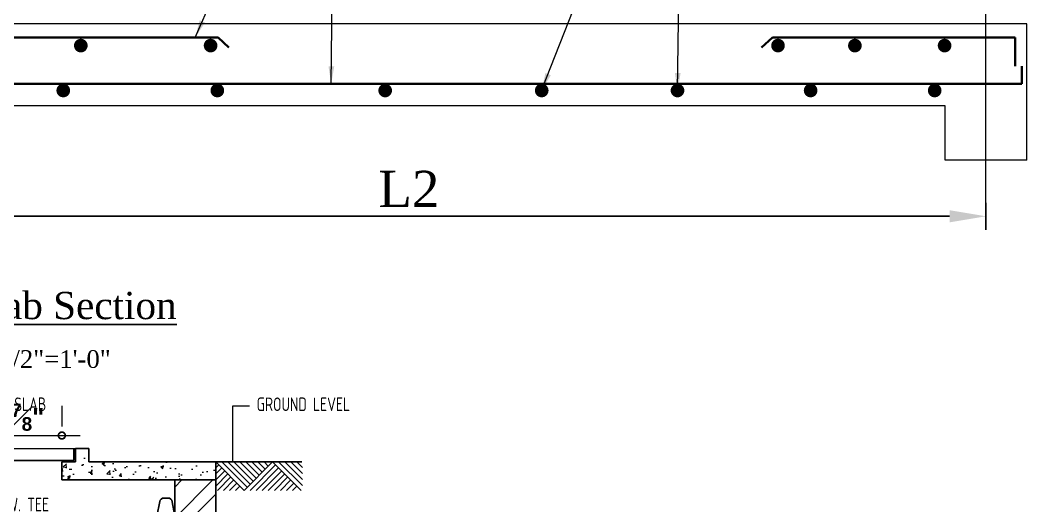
# Model space of a CAD drawing. Header units: inches. Extents: x 45643 to 70559, y -8725 to 1713.
# Drawn here: x 69312.2 to 69755.2, y -4605.4 to -4391.7 of the extents above; entities that cross this region are included whole.
import ezdxf
from ezdxf.enums import TextEntityAlignment as Align

# ---------------------------------------------------------------- set-up
doc = ezdxf.new("R2010")
doc.units = ezdxf.units.IN
doc.header["$MEASUREMENT"] = 0
doc.linetypes.add('ACAD_ISO08W100', pattern=[36, 24, -3, 6, -3])
for name, color, linetype, lineweight in [('1', 7, 'Continuous', 25), ('BEAM', 212, 'Continuous', 9), ('CONCRETE', 251, 'Continuous', 0), ('D-DIM', 5, 'Continuous', 13), ('DIM_LINE', 165, 'Continuous', 15), ('Dimensions', 100, 'Continuous', 9), ('DIMSTR', 5, 'Continuous', 13), ('ele light', 7, 'Continuous', 25), ('hatch', 30, 'Continuous', 5), ('rcc bar', 2, 'Continuous', 20), ('RCC LINE', 200, 'Continuous', 18), ('sxdcf', 8, 'ACAD_ISO08W100', 20), ('TEX', 210, 'Continuous', 25), ('tile', 21, 'Continuous', 9)]:
    doc.layers.add(name, color=color, linetype=linetype, lineweight=lineweight)
doc.layers.add('DIMENSION', color=5, linetype='Continuous')
doc.styles.add('int text 1in-4ft', font='trebuc.ttf', dxfattribs={"height": 3.5})
doc.styles.add('ordinary', font='ARIALN.TTF')
doc.styles.get("Standard").update_dxf_attribs({"font": 'times.ttf'})
doc.styles.add('STYLE1', font='arialbd.ttf')
doc.dimstyles.new('Copy of Niranjan', dxfattribs={"dimtxt": 4, "dimasz": 4, "dimexe": 1.5, "dimexo": 0, "dimgap": 1, "dimtad": 1, "dimdec": 0, "dimzin": 0, "dimdsep": 46, "dimlunit": 3, "dimtxsty": 'Standard', "dimcen": 0.09, "dimclrd": 7, "dimclre": 256, "dimclrt": 7, "dimadec": 0, "dimazin": 0, "dimtfac": 0.333333, "dimtdec": 0, "dimtmove": 1, "dimatfit": 1, "dimfxl": 1.5, "dimfxlon": 1, "dimtolj": 1, "dimtzin": 0, "dimlwd": -1, "dimlwe": -1, "dimarcsym": 0})
doc.dimstyles.new('dim 1in-4ft', dxfattribs={"dimscale": 0.5, "dimtxt": 3.5, "dimasz": 3, "dimexe": 6, "dimexo": 12, "dimgap": 1, "dimtad": 1, "dimzin": 0, "dimdsep": 46, "dimlunit": 4, "dimtxsty": 'int text 1in-4ft', "dimblk": 'DOT', "dimcen": 4, "dimdle": 6, "dimclrt": 7, "dimadec": 0, "dimazin": 0, "dimtfac": 1, "dimtofl": 0, "dimtmove": 0, "dimatfit": 3, "dimfxl": 7, "dimfxlon": 1, "dimtolj": 1, "dimtzin": 0, "dimarcsym": 0})
doc.dimstyles.new('dim stirrups', dxfattribs={"dimscale": 0.04, "dimtxt": 60, "dimasz": 48.5, "dimexe": 19.6875, "dimexo": 0, "dimgap": 18.3125, "dimtad": 1, "dimdec": 0, "dimzin": 0, "dimdsep": 46, "dimlunit": 3, "dimtxsty": 'Standard', "dimcen": 0.15, "dimdle": 0.15, "dimclrd": 256, "dimclrt": 1, "dimazin": 1, "dimtfac": 1, "dimtdec": 0, "dimtofl": 0, "dimtmove": 1, "dimatfit": 2, "dimfxl": 19.6875, "dimfxlon": 1, "dimtolj": 1, "dimtzin": 0, "dimlwd": -1, "dimlwe": -1, "dimarcsym": 0})
doc.dimstyles.new('Ronika', dxfattribs={"dimtxt": 8, "dimasz": 6, "dimexe": 4, "dimexo": 16, "dimgap": 2, "dimtad": 1, "dimdec": 3, "dimzin": 3, "dimdsep": 46, "dimlunit": 4, "dimtxsty": 'STYLE1', "dimblk": 'DOTSMALL', "dimcen": 2, "dimdle": 8, "dimclrd": 256, "dimclre": 7, "dimclrt": 256, "dimadec": 0, "dimazin": 0, "dimtfac": 0.75, "dimtdec": 3, "dimtix": 1, "dimtofl": 0, "dimtmove": 2, "dimatfit": 3, "dimfxl": 1, "dimfrac": 1, "dimtolj": 1, "dimtzin": 0, "dimlwd": 13, "dimlwe": 13, "dimarcsym": 0})

# ---------------------------------------------------------------- blocks, each defined once
blk = doc.blocks.new('*D536')
at = {"layer": 'Defpoints', "color": 0, "transparency": 16777216}
for p in [(17160.08, -10729.23), (17160.08, -10736.8), (17122.08, -10744.3)]:
    blk.add_point(p, dxfattribs=at)
at = {"layer": 'DIMENSION', "transparency": 16777216}
for p, q in [((17122.08, -10730.73), (17122.08, -10727.73)), ((17160.08, -10730.73), (17160.08, -10727.73))]:
    blk.add_line(p, q, dxfattribs=at)
at = {"layer": 'DIMENSION', "color": 7, "transparency": 16777216}
blk.add_line((17126.08, -10729.23), (17156.08, -10729.23), dxfattribs=at)
for points in [[(17126.08, -10728.57), (17126.08, -10729.9), (17122.08, -10729.23)], [(17156.08, -10728.57), (17156.08, -10729.9), (17160.08, -10729.23)]]:
    blk.add_solid(points, dxfattribs=at)
at = {"layer": 'DIMENSION', "color": 7, "transparency": 16777216, "insert": (17141.08, -10726.19), "char_height": 4, "attachment_point": 5}
blk.add_mtext('\\A1;0.3L2', dxfattribs=at)
blk = doc.blocks.new('*D537')
at = {"layer": 'Defpoints', "color": 0, "transparency": 16777216}
for p in [(17240.08, -10729.23), (17221.08, -10736.8), (17240.08, -10744.3)]:
    blk.add_point(p, dxfattribs=at)
at = {"layer": 'DIMENSION', "transparency": 16777216}
for p, q in [((17221.08, -10730.73), (17221.08, -10727.73)), ((17240.08, -10730.73), (17240.08, -10727.73))]:
    blk.add_line(p, q, dxfattribs=at)
at = {"layer": 'DIMENSION', "color": 7, "transparency": 16777216}
blk.add_line((17225.08, -10729.23), (17236.08, -10729.23), dxfattribs=at)
for points in [[(17225.08, -10728.57), (17225.08, -10729.9), (17221.08, -10729.23)], [(17236.08, -10728.57), (17236.08, -10729.9), (17240.08, -10729.23)]]:
    blk.add_solid(points, dxfattribs=at)
at = {"layer": 'DIMENSION', "color": 7, "transparency": 16777216, "insert": (17230.58, -10726.19), "char_height": 4, "attachment_point": 5}
blk.add_mtext('\\A1;0.15L2', dxfattribs=at)
blk = doc.blocks.new('*D533')
at = {"layer": 'Defpoints', "color": 0, "transparency": 16777216}
for p in [(17117.58, -10740.48), (17244.58, -10740.48), (17244.58, -10756.48)]:
    blk.add_point(p, dxfattribs=at)
at = {"layer": 'DIMENSION', "transparency": 16777216}
for p, q in [((17117.58, -10754.98), (17117.58, -10757.98)), ((17244.58, -10754.98), (17244.58, -10757.98))]:
    blk.add_line(p, q, dxfattribs=at)
at = {"layer": 'DIMENSION', "color": 7, "transparency": 16777216}
blk.add_line((17121.58, -10756.48), (17240.58, -10756.48), dxfattribs=at)
for points in [[(17121.58, -10755.81), (17121.58, -10757.14), (17117.58, -10756.48)], [(17240.58, -10755.81), (17240.58, -10757.14), (17244.58, -10756.48)]]:
    blk.add_solid(points, dxfattribs=at)
at = {"layer": 'DIMENSION', "color": 7, "transparency": 16777216, "insert": (17181.08, -10753.47), "char_height": 4, "attachment_point": 5}
blk.add_mtext('\\A1;L2', dxfattribs=at)
blk = doc.blocks.new('_DotSmall')
at = {"color": 0, "const_width": 0.5}
blk.add_lwpolyline([(-0.0625, 0, 1), (0.0625, 0, 1)], format="xyb", close=True, dxfattribs=at)
blk = doc.blocks.new('*D455')
at = {"layer": 'Defpoints', "color": 0, "transparency": 16777216}
for p in [(-176676.57, 43799.76), (-176725.5, 43796.77), (-176676.57, 43796.77)]:
    blk.add_point(p, dxfattribs=at)
at = {"layer": 'DIM_LINE', "color": 7, "lineweight": 13, "transparency": 16777216}
for p, q in [((-176725.5, 43812.77), (-176725.5, 43803.76)), ((-176676.57, 43812.77), (-176676.57, 43803.76))]:
    blk.add_line(p, q, dxfattribs=at)
at = {"layer": 'DIM_LINE', "lineweight": 13, "transparency": 16777216}
blk.add_line((-176733.5, 43799.76), (-176668.57, 43799.76), dxfattribs=at)
at = {"layer": 'DIM_LINE', "lineweight": 13, "transparency": 16777216, "xscale": 6, "yscale": 6, "zscale": 6, "rotation": 180}
blk.add_blockref('_DotSmall', (-176725.5, 43799.76), dxfattribs=at)
at = {"layer": 'DIM_LINE', "lineweight": 13, "transparency": 16777216, "xscale": 6, "yscale": 6, "zscale": 6}
blk.add_blockref('_DotSmall', (-176676.57, 43799.76), dxfattribs=at)
at = {"layer": 'DIM_LINE', "transparency": 16777216, "insert": (-176701.04, 43807.85), "char_height": 8, "attachment_point": 5, "style": 'STYLE1'}
blk.add_mtext('\\A1;4\'-0{\\H0.750000x;\\S7#8;}"', dxfattribs=at)
blk = doc.blocks.new('_Dot')
at = {"color": 0, "linetype": 'ByBlock', "lineweight": -2}
blk.add_line((-0.5, 0), (-1, 0), dxfattribs=at)
at = {"color": 0, "linetype": 'ByBlock', "const_width": 0.5}
blk.add_lwpolyline([(-0.25, 0, 1), (0.25, 0, 1)], format="xyb", close=True, dxfattribs=at)
blk = doc.blocks.new('dx')
at = {"layer": 'BEAM'}
for p, q in [((19792.45, -9820.86), (19567.84, -9820.86)), ((19783.45, -9829.86), (19665.45, -9829.86))]:
    blk.add_line(p, q, dxfattribs=at)
at = {"layer": 'ele light', "lineweight": 30, "ltscale": 0.05}
for p, q in [((19703.45, -9822.36), (19629.45, -9822.36)), ((19703.45, -9822.36), (19704.65, -9823.47)), ((19764.45, -9822.36), (19763.24, -9823.47)), ((19791.16, -9822.36), (19764.45, -9822.36)), ((19791.16, -9822.36), (19791.16, -9825.51)), ((19791.88, -9825.51), (19791.88, -9827.46)), ((19791.88, -9827.46), (19670.4, -9827.46)), ((19769, -9828.32), (19768.97, -9828.36))]:
    blk.add_line(p, q, dxfattribs=at)
at = {"layer": 'rcc bar', "ltscale": 0.009, "const_width": 0.75}
for points in [[(19687.98, -9823.25, 1), (19688.73, -9823.25, 1)], [(19702.26, -9823.25, 1), (19703.01, -9823.25, 1)], [(19764.69, -9823.25, 1), (19765.44, -9823.25, 1)], [(19773.15, -9823.25, 1), (19773.9, -9823.25, 1)], [(19783.02, -9823.25, 1), (19783.77, -9823.25, 1)], [(19686.05, -9828.19, 1), (19686.8, -9828.19, 1)], [(19703, -9828.19, 1), (19703.75, -9828.19, 1)], [(19721.47, -9828.19, 1), (19722.22, -9828.19, 1)], [(19738.69, -9828.19, 1), (19739.44, -9828.19, 1)], [(19753.63, -9828.19, 1), (19754.38, -9828.19, 1)], [(19768.28, -9828.19, 1), (19769.03, -9828.19, 1)], [(19781.93, -9828.19, 1), (19782.68, -9828.19, 1)]]:
    blk.add_lwpolyline(points, format="xyb", close=True, dxfattribs=at)
at = {"layer": 'RCC LINE', "ltscale": 0.25}
for p, q in [((19792.45, -9835.86), (19792.45, -9820.86)), ((19783.45, -9835.86), (19783.45, -9829.86)), ((19792.45, -9835.86), (19783.45, -9835.86))]:
    blk.add_line(p, q, dxfattribs=at)
at = {"layer": 'sxdcf'}
blk.add_line((19787.95, -9842.69), (19787.95, -9797.14), dxfattribs=at)
at = {"layer": 'TEX'}
blk.add_text('SCALE- 1/2"=1\'-0"', height=1.95, dxfattribs=at).set_placement((19679.98, -9857.73), align=Align.MIDDLE)
at = {"layer": 'TEX', "insert": (19661.15, -9850.34), "char_height": 3, "width": 62.9773, "attachment_point": 1}
blk.add_mtext('{\\LTypical Slab Section }', dxfattribs=at)
at = {"layer": 'DIMENSION'}
for base, p1, p2, text, picture, middle in [((19703.45, -9814.79), (19665.45, -9829.86), (19703.45, -9822.36), '0.3L2', '*D536', (19684.45, -9811.75)), ((19783.45, -9814.79), (19764.45, -9822.36), (19783.45, -9829.86), '0.15L2', '*D537', (19773.95, -9811.75)), ((19787.95, -9842.03), (19660.95, -9826.03), (19787.95, -9826.03), 'L2', '*D533', (19724.45, -9839.02))]:
    dim = blk.add_linear_dim(base=base, p1=p1, p2=p2, text=text, dimstyle='Copy of Niranjan', dxfattribs=at)
    dim.commit()
    dim.dimension.update_dxf_attribs({"geometry": picture, "text_midpoint": middle, "insert": (2543.37, 914.45)})
at = {"layer": 'DIMSTR'}
for points in [[(19700.95, -9822.36), (19716.38, -9786.83)], [(19715.9, -9827.46), (19716.38, -9786.83)], [(19739.06, -9828.19), (19754.49, -9788.9)], [(19754.01, -9828.19), (19754.49, -9788.9)]]:
    blk.add_leader(points, dimstyle='dim stirrups', override={"dimtad": 0, "dimfxl": 1.5}, dxfattribs=at)
blk = doc.blocks.new('TGCV')
at = {"layer": 'CONCRETE', "ltscale": 0.5}
h = blk.add_hatch(dxfattribs=at)
h.set_pattern_fill('AR-CONC', color=256, scale=1.8, style=0)
h.set_pattern_definition([(50, (-304825.981, 177459.022), (12.9106833, -1.1295384), [1.35, -14.85]), (355, (-304825.981, 177459.022), (-2.497524, 13.5394584), [1.08, -11.88]), (100.4514, (-304824.906, 177458.928), (10.4131689, 12.4099118), [1.1473234, -12.620558]), (46.1842, (-304825.981, 177462.622), (19.2103389, -2.9793423), [2.025, -22.275]), (96.6356, (-304824.38, 177462.374), (16.8239287, 17.5341217), [1.7209852, -18.930834]), (351.1842, (-304825.981, 177462.622), (16.823915, 17.5341348), [1.62, -17.82]), (21, (-304824.181, 177461.722), (10.74432694, -7.24714003), [1.35, -14.85]), (326, (-304824.181, 177461.722), (4.379676, 13.0527008), [1.08, -11.88]), (71.4514, (-304823.286, 177461.118), (15.1240073, 5.8055489), [1.1473234, -12.620558]), (37.5, (-304825.9814, 177459.022), (0.2188774, 5.99208937), [0, -11.736, 0, -12.06, 0, -11.925]), (7.5, (-304825.9814, 177459.022), (4.73525167, 7.09941081), [0, -6.876, 0, -11.466, 0, -4.545]), (327.5, (-304829.9954, 177459.022), (9.60880385, -0.40598769), [0, -4.5, 0, -14.04, 0, -18.63]), (317.5, (-304831.7954, 177459.022), (10.49735105, 1.8018897), [0, -5.85, 0, -9.324, 0, -13.23])])
h.paths.add_polyline_path([(-171096.8748, 55640.8953), (-171152.7699, 55640.8953), (-171152.7699, 55646.7649), (-171158.6395, 55646.7649), (-171158.6395, 55640.8953), (-171164.603, 55640.8953), (-171164.603, 55632.944), (-171096.8748, 55632.944)])
at = {"layer": 'hatch', "lineweight": 9, "ltscale": 5}
h = blk.add_hatch(dxfattribs=at)
h.set_pattern_fill('STEEL', color=256, scale=119.2698, style=0)
h.set_pattern_definition([(45, (-304825.981, 177459.022), (-10.5420605, 10.5420605), []), (45, (-304825.981, 177466.476), (-10.5420605, 10.5420605), [])])
h.paths.add_polyline_path([(-171096.8748, 55632.944), (-171114.8748, 55632.944), (-171114.8748, 55609.09), (-171096.8748, 55609.09)])
at = {"color": 1}
blk.add_line((-171219.4906, 55646.7649), (-171158.6395, 55646.7649), dxfattribs=at)
at = {"layer": '1', "color": 5}
for p, q in [((-171159.2656, 55646.7649), (-171159.2656, 55641.5214)), ((-171218.8645, 55641.5214), (-171159.2656, 55641.5214)), ((-171122.8261, 55617.0413), (-171121.5141, 55623.4061)), ((-171119.5672, 55624.9927), (-171117.9483, 55624.9927)), ((-171114.8748, 55617.0413), (-171115.9908, 55623.3511))]:
    blk.add_line(p, q, dxfattribs=at)
at = {"layer": '1', "color": 1}
for p, q in [((-171158.6395, 55646.7649), (-171152.7699, 55646.7649)), ((-171158.6395, 55646.7649), (-171158.6395, 55640.8953)), ((-171152.7699, 55646.7649), (-171152.7699, 55640.8953)), ((-171164.603, 55640.8953), (-171164.603, 55632.944)), ((-171164.603, 55640.8953), (-171158.6395, 55640.8953)), ((-171152.7699, 55640.8953), (-171058.9331, 55640.8953)), ((-171096.8748, 55640.8953), (-171096.8748, 55585.2361)), ((-171164.603, 55632.944), (-171096.8748, 55632.944)), ((-171114.8748, 55632.944), (-171114.8748, 55513.6742))]:
    blk.add_line(p, q, dxfattribs=at)
at = {"layer": '1', "color": 6}
for p, q in [((-171084.353, 55628.3736), (-171096.8748, 55640.8953)), ((-171096.8748, 55638.239), (-171095.5466, 55639.5672)), ((-171096.8748, 55635.5828), (-171094.2185, 55638.239)), ((-171096.8748, 55632.9265), (-171092.8904, 55636.9109)), ((-171083.0249, 55629.7017), (-171094.2185, 55640.8953)), ((-171081.6968, 55631.0298), (-171091.5623, 55640.8953)), ((-171080.3686, 55632.358), (-171088.906, 55640.8953)), ((-171079.0405, 55633.6861), (-171086.2497, 55640.8953)), ((-171084.353, 55628.3736), (-171071.8313, 55640.8953)), ((-171077.7124, 55635.0142), (-171083.5935, 55640.8953)), ((-171081.6968, 55628.3736), (-171070.5032, 55639.5672)), ((-171076.3843, 55636.3423), (-171080.9372, 55640.8953)), ((-171079.0405, 55628.3736), (-171069.175, 55638.239)), ((-171075.0561, 55637.6705), (-171078.2809, 55640.8953)), ((-171076.3843, 55628.3736), (-171067.8469, 55636.9109)), ((-171073.728, 55638.9986), (-171075.6247, 55640.8953)), ((-171059.3096, 55628.3736), (-171071.8313, 55640.8953)), ((-171058.7255, 55630.4458), (-171069.175, 55640.8953)), ((-171058.7255, 55633.102), (-171066.5188, 55640.8953)), ((-171058.7255, 55635.7583), (-171063.8625, 55640.8953)), ((-171058.7255, 55638.4145), (-171061.2063, 55640.8953)), ((-171096.8748, 55630.2703), (-171091.5623, 55635.5828)), ((-171096.1152, 55628.3736), (-171090.2341, 55634.2546)), ((-171093.4589, 55628.3736), (-171088.906, 55632.9265)), ((-171073.728, 55628.3736), (-171066.5188, 55635.5828)), ((-171071.0717, 55628.3736), (-171065.1906, 55634.2546)), ((-171068.4155, 55628.3736), (-171063.8625, 55632.9265)), ((-171090.8027, 55628.3736), (-171087.5779, 55631.5984)), ((-171088.1464, 55628.3736), (-171086.2497, 55630.2703)), ((-171065.7592, 55628.3736), (-171062.5344, 55631.5984)), ((-171063.1029, 55628.3736), (-171061.2063, 55630.2703))]:
    blk.add_line(p, q, dxfattribs=at)
at = {"layer": '1', "color": 5}
for centre, start, end in [((-171119.5672, 55623.0048), 90, 168.352782), ((-171117.9483, 55623.0048), 10.030607, 90)]:
    blk.add_arc(centre, 1.9878, start, end, dxfattribs=at)
at = {"char_height": 6, "width": 136.473322, "attachment_point": 5, "style": 'ordinary'}
for s, insert in [('{\\Fisocp3|c0;\\W0.8;4" THICK RCC SLAB}', (-171197.9321, 55666.2482)), ('{\\Fisocp3|c0;\\W0.8;GROUND LEVEL}', (-171058.3099, 55666.2482)), ('{\\Fisocp3|c0;\\W0.8;4" %%C S.W. TEE}', (-171189.2511, 55622.1143))]:
    blk.add_mtext(s, dxfattribs=dict(at, insert=insert))
at = {"layer": 'DIM_LINE'}
dim = blk.add_linear_dim(base=(-171164.603, 55652.4941), p1=(-171213.5271, 55649.5044), p2=(-171164.603, 55649.5044), dimstyle='Ronika', dxfattribs=at)
dim.commit()
dim.dimension.update_dxf_attribs({"geometry": '*D455', "text_midpoint": (-171189.0651, 55660.5869), "insert": (5511.9712, 11852.7381)})
at = {"layer": 'Dimensions', "ltscale": 0.5}
blk.add_leader([(-171089.3447, 55640.8953), (-171089.3447, 55665.5853), (-171082.0676, 55665.5853)], dimstyle='dim 1in-4ft', override={"dimgap": 1, "dimtad": 0}, dxfattribs=at)

msp = doc.modelspace()

# ---------------------------------------------------------------- block references
at = {"layer": 'D-DIM', "xscale": 4, "yscale": 4, "zscale": 4}
msp.add_blockref('dx', (-9414.559, 34890.132), dxfattribs=at)
at = {"layer": 'tile'}
msp.add_blockref('TGCV', (240495.109, -60226.95), dxfattribs=at)

doc.saveas('drawing.dxf')
